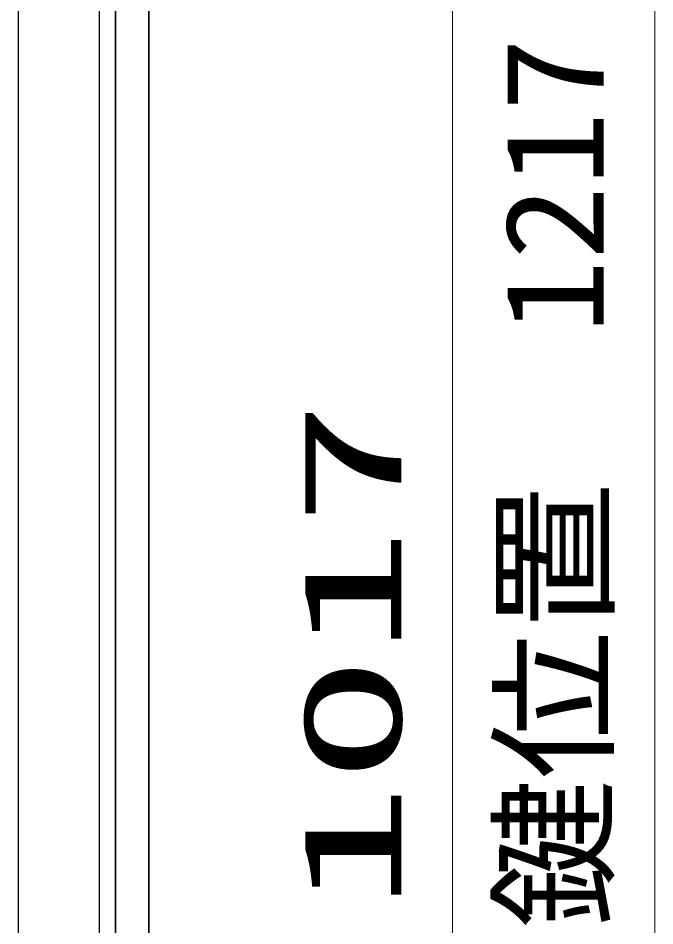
# Model space of a CAD drawing. Units: millimetres on the paper. Extents: x -305 to 305, y -152 to 152.
# Drawn here: x 56.78 to 72.51, y -87.68 to -65.26 of the extents above; entities that cross this region are included whole.
import ezdxf
from ezdxf.enums import TextEntityAlignment as Align

# ---------------------------------------------------------------- set-up
doc = ezdxf.new("R2010")
doc.units = ezdxf.units.MM
doc.layers.add('0-3_S1', color=7, linetype='Continuous', lineweight=9)
doc.styles.add('ＭＳ ゴシック', font='')
doc.styles.get('ＭＳ ゴシック').set_extended_font_data('MS Gothic')

msp = doc.modelspace()

# ---------------------------------------------------------------- linework, layer by layer
at = {"layer": '0-3_S1'}
for p, q in [((72.513, -47.392), (72.513, -108.242)), ((67.513, -57.392), (67.513, -108.242)), ((56.791, -65.292), (56.785, -65.292)), ((58.791, -65.292), (58.785, -65.292)), ((59.195, -65.292), (59.18, -65.292)), ((60.02, -65.292), (60.005, -65.292)), ((56.791, -65.492), (56.785, -65.492)), ((56.791, -65.692), (56.785, -65.692)), ((58.791, -65.492), (58.785, -65.492)), ((58.791, -65.692), (58.785, -65.692)), ((59.195, -65.492), (59.18, -65.492)), ((59.195, -65.692), (59.18, -65.692)), ((60.02, -65.492), (60.005, -65.492)), ((60.02, -65.692), (60.005, -65.692)), ((56.791, -65.892), (56.785, -65.892)), ((58.791, -65.892), (58.785, -65.892)), ((59.195, -65.892), (59.18, -65.892)), ((60.02, -65.892), (60.005, -65.892)), ((56.791, -66.092), (56.785, -66.092)), ((58.791, -66.092), (58.785, -66.092)), ((59.195, -66.092), (59.18, -66.092)), ((60.02, -66.092), (60.005, -66.092)), ((56.791, -66.292), (56.785, -66.292)), ((58.791, -66.292), (58.785, -66.292)), ((59.195, -66.292), (59.18, -66.292)), ((60.02, -66.292), (60.005, -66.292)), ((56.791, -66.492), (56.785, -66.492)), ((58.791, -66.492), (58.785, -66.492)), ((59.195, -66.492), (59.18, -66.492)), ((60.02, -66.492), (60.005, -66.492)), ((56.791, -66.692), (56.785, -66.692)), ((58.791, -66.692), (58.785, -66.692)), ((59.195, -66.692), (59.18, -66.692)), ((60.02, -66.692), (60.005, -66.692)), ((56.791, -66.892), (56.785, -66.892)), ((58.791, -66.892), (58.785, -66.892)), ((59.195, -66.892), (59.18, -66.892)), ((60.02, -66.892), (60.005, -66.892)), ((56.791, -67.092), (56.785, -67.092)), ((58.791, -67.092), (58.785, -67.092)), ((59.195, -67.092), (59.18, -67.092)), ((60.02, -67.092), (60.005, -67.092)), ((56.791, -67.292), (56.785, -67.292)), ((58.791, -67.292), (58.785, -67.292)), ((59.195, -67.292), (59.18, -67.292)), ((60.02, -67.292), (60.005, -67.292)), ((56.791, -67.492), (56.785, -67.492)), ((56.791, -67.692), (56.785, -67.692)), ((58.791, -67.492), (58.785, -67.492)), ((58.791, -67.692), (58.785, -67.692)), ((59.195, -67.492), (59.18, -67.492)), ((59.195, -67.692), (59.18, -67.692)), ((60.02, -67.492), (60.005, -67.492)), ((60.02, -67.692), (60.005, -67.692)), ((56.791, -67.892), (56.785, -67.892)), ((58.791, -67.892), (58.785, -67.892)), ((59.195, -67.892), (59.18, -67.892)), ((60.02, -67.892), (60.005, -67.892)), ((56.791, -68.092), (56.785, -68.092)), ((58.791, -68.092), (58.785, -68.092)), ((59.195, -68.092), (59.18, -68.092)), ((60.02, -68.092), (60.005, -68.092)), ((56.791, -68.292), (56.785, -68.292)), ((58.791, -68.292), (58.785, -68.292)), ((59.195, -68.292), (59.18, -68.292)), ((60.02, -68.292), (60.005, -68.292)), ((56.791, -68.492), (56.785, -68.492)), ((58.791, -68.492), (58.785, -68.492)), ((59.195, -68.492), (59.18, -68.492)), ((60.02, -68.492), (60.005, -68.492)), ((56.791, -68.692), (56.785, -68.692)), ((58.791, -68.692), (58.785, -68.692)), ((59.195, -68.692), (59.18, -68.692)), ((60.02, -68.692), (60.005, -68.692)), ((56.791, -68.892), (56.785, -68.892)), ((58.791, -68.892), (58.785, -68.892)), ((59.195, -68.892), (59.18, -68.892)), ((60.02, -68.892), (60.005, -68.892)), ((56.791, -69.092), (56.785, -69.092)), ((58.791, -69.092), (58.785, -69.092)), ((59.195, -69.092), (59.18, -69.092)), ((60.02, -69.092), (60.005, -69.092)), ((56.791, -69.292), (56.785, -69.292)), ((56.791, -69.492), (56.785, -69.492)), ((58.791, -69.292), (58.785, -69.292)), ((58.791, -69.492), (58.785, -69.492)), ((59.195, -69.292), (59.18, -69.292)), ((59.195, -69.492), (59.18, -69.492)), ((60.02, -69.292), (60.005, -69.292)), ((60.02, -69.492), (60.005, -69.492)), ((56.791, -69.692), (56.785, -69.692)), ((58.791, -69.692), (58.785, -69.692)), ((59.195, -69.692), (59.18, -69.692)), ((60.02, -69.692), (60.005, -69.692)), ((56.791, -69.892), (56.785, -69.892)), ((58.791, -69.892), (58.785, -69.892)), ((59.195, -69.892), (59.18, -69.892)), ((60.02, -69.892), (60.005, -69.892)), ((56.791, -70.092), (56.785, -70.092)), ((58.791, -70.092), (58.785, -70.092)), ((59.195, -70.092), (59.18, -70.092)), ((60.02, -70.092), (60.005, -70.092)), ((56.791, -70.292), (56.785, -70.292)), ((58.791, -70.292), (58.785, -70.292)), ((59.195, -70.292), (59.18, -70.292)), ((60.02, -70.292), (60.005, -70.292)), ((56.791, -70.492), (56.785, -70.492)), ((58.791, -70.492), (58.785, -70.492)), ((59.195, -70.492), (59.18, -70.492)), ((60.02, -70.492), (60.005, -70.492)), ((56.791, -70.692), (56.785, -70.692)), ((58.791, -70.692), (58.785, -70.692)), ((59.195, -70.692), (59.18, -70.692)), ((60.02, -70.692), (60.005, -70.692)), ((56.791, -70.892), (56.785, -70.892)), ((58.791, -70.892), (58.785, -70.892)), ((59.195, -70.892), (59.18, -70.892)), ((60.02, -70.892), (60.005, -70.892)), ((56.791, -71.092), (56.785, -71.092)), ((56.791, -71.292), (56.785, -71.292)), ((58.791, -71.092), (58.785, -71.092)), ((58.791, -71.292), (58.785, -71.292)), ((59.195, -71.092), (59.18, -71.092)), ((59.195, -71.292), (59.18, -71.292)), ((60.02, -71.092), (60.005, -71.092)), ((60.02, -71.292), (60.005, -71.292)), ((56.791, -71.492), (56.785, -71.492)), ((58.791, -71.492), (58.785, -71.492)), ((59.195, -71.492), (59.18, -71.492)), ((60.02, -71.492), (60.005, -71.492)), ((56.791, -71.692), (56.785, -71.692)), ((58.791, -71.692), (58.785, -71.692)), ((59.195, -71.692), (59.18, -71.692)), ((60.02, -71.692), (60.005, -71.692)), ((56.791, -71.892), (56.785, -71.892)), ((58.791, -71.892), (58.785, -71.892)), ((59.195, -71.892), (59.18, -71.892)), ((60.02, -71.892), (60.005, -71.892)), ((56.791, -72.092), (56.785, -72.092)), ((58.791, -72.092), (58.785, -72.092)), ((59.195, -72.092), (59.18, -72.092)), ((60.02, -72.092), (60.005, -72.092)), ((56.791, -72.292), (56.785, -72.292)), ((58.791, -72.292), (58.785, -72.292)), ((59.195, -72.292), (59.18, -72.292)), ((60.02, -72.292), (60.005, -72.292)), ((56.791, -72.492), (56.785, -72.492)), ((58.791, -72.492), (58.785, -72.492)), ((59.195, -72.492), (59.18, -72.492)), ((60.02, -72.492), (60.005, -72.492)), ((56.791, -72.692), (56.785, -72.692)), ((58.791, -72.692), (58.785, -72.692)), ((59.195, -72.692), (59.18, -72.692)), ((60.02, -72.692), (60.005, -72.692)), ((56.791, -72.892), (56.785, -72.892)), ((58.791, -72.892), (58.785, -72.892)), ((59.195, -72.892), (59.18, -72.892)), ((60.02, -72.892), (60.005, -72.892)), ((56.791, -73.092), (56.785, -73.092)), ((56.791, -73.292), (56.785, -73.292)), ((58.791, -73.092), (58.785, -73.092)), ((58.791, -73.292), (58.785, -73.292)), ((59.195, -73.092), (59.18, -73.092)), ((59.195, -73.292), (59.18, -73.292)), ((60.02, -73.092), (60.005, -73.092)), ((60.02, -73.292), (60.005, -73.292)), ((56.791, -73.492), (56.785, -73.492)), ((58.791, -73.492), (58.785, -73.492)), ((59.195, -73.492), (59.18, -73.492)), ((60.02, -73.492), (60.005, -73.492)), ((56.791, -73.692), (56.785, -73.692)), ((58.791, -73.692), (58.785, -73.692)), ((59.195, -73.692), (59.18, -73.692)), ((60.02, -73.692), (60.005, -73.692)), ((56.791, -73.892), (56.785, -73.892)), ((58.791, -73.892), (58.785, -73.892)), ((59.195, -73.892), (59.18, -73.892)), ((60.02, -73.892), (60.005, -73.892)), ((56.791, -74.092), (56.785, -74.092)), ((58.791, -74.092), (58.785, -74.092)), ((59.195, -74.092), (59.18, -74.092)), ((60.02, -74.092), (60.005, -74.092)), ((56.791, -74.292), (56.785, -74.292)), ((58.791, -74.292), (58.785, -74.292)), ((59.195, -74.292), (59.18, -74.292)), ((60.02, -74.292), (60.005, -74.292)), ((56.791, -74.492), (56.785, -74.492)), ((58.791, -74.492), (58.785, -74.492)), ((59.195, -74.492), (59.18, -74.492)), ((60.02, -74.492), (60.005, -74.492)), ((56.791, -74.692), (56.785, -74.692)), ((58.791, -74.692), (58.785, -74.692)), ((59.195, -74.692), (59.18, -74.692)), ((60.02, -74.692), (60.005, -74.692)), ((56.791, -74.892), (56.785, -74.892)), ((56.791, -75.092), (56.785, -75.092)), ((58.791, -74.892), (58.785, -74.892)), ((58.791, -75.092), (58.785, -75.092)), ((59.195, -74.892), (59.18, -74.892)), ((59.195, -75.092), (59.18, -75.092)), ((60.02, -74.892), (60.005, -74.892)), ((60.02, -75.092), (60.005, -75.092)), ((56.791, -75.292), (56.785, -75.292)), ((58.791, -75.292), (58.785, -75.292)), ((59.195, -75.292), (59.18, -75.292)), ((60.02, -75.292), (60.005, -75.292)), ((56.791, -75.492), (56.785, -75.492)), ((58.791, -75.492), (58.785, -75.492)), ((59.195, -75.492), (59.18, -75.492)), ((60.02, -75.492), (60.005, -75.492)), ((56.791, -75.692), (56.785, -75.692)), ((58.791, -75.692), (58.785, -75.692)), ((59.195, -75.692), (59.18, -75.692)), ((60.02, -75.692), (60.005, -75.692)), ((56.791, -75.892), (56.785, -75.892)), ((58.791, -75.892), (58.785, -75.892)), ((59.195, -75.892), (59.18, -75.892)), ((60.02, -75.892), (60.005, -75.892)), ((56.791, -76.092), (56.785, -76.092)), ((58.791, -76.092), (58.785, -76.092)), ((59.195, -76.092), (59.18, -76.092)), ((60.02, -76.092), (60.005, -76.092)), ((56.791, -76.292), (56.785, -76.292)), ((58.791, -76.292), (58.785, -76.292)), ((59.195, -76.292), (59.18, -76.292)), ((60.02, -76.292), (60.005, -76.292)), ((56.791, -76.492), (56.785, -76.492)), ((58.791, -76.492), (58.785, -76.492)), ((59.195, -76.492), (59.18, -76.492)), ((60.02, -76.492), (60.005, -76.492)), ((56.791, -76.692), (56.785, -76.692)), ((56.791, -76.892), (56.785, -76.892)), ((58.791, -76.692), (58.785, -76.692)), ((58.791, -76.892), (58.785, -76.892)), ((59.195, -76.692), (59.18, -76.692)), ((59.195, -76.892), (59.18, -76.892)), ((60.02, -76.692), (60.005, -76.692)), ((60.02, -76.892), (60.005, -76.892)), ((56.791, -77.092), (56.785, -77.092)), ((58.791, -77.092), (58.785, -77.092)), ((59.195, -77.092), (59.18, -77.092)), ((60.02, -77.092), (60.005, -77.092)), ((56.791, -77.292), (56.785, -77.292)), ((58.791, -77.292), (58.785, -77.292)), ((59.195, -77.292), (59.18, -77.292)), ((60.02, -77.292), (60.005, -77.292)), ((56.791, -77.492), (56.785, -77.492)), ((58.791, -77.492), (58.785, -77.492)), ((59.195, -77.492), (59.18, -77.492)), ((60.02, -77.492), (60.005, -77.492)), ((56.791, -77.692), (56.785, -77.692)), ((58.791, -77.692), (58.785, -77.692)), ((59.195, -77.692), (59.18, -77.692)), ((60.02, -77.692), (60.005, -77.692)), ((56.791, -77.892), (56.785, -77.892)), ((58.791, -77.892), (58.785, -77.892)), ((59.195, -77.892), (59.18, -77.892)), ((60.02, -77.892), (60.005, -77.892)), ((56.791, -78.092), (56.785, -78.092)), ((58.791, -78.092), (58.785, -78.092)), ((59.195, -78.092), (59.18, -78.092)), ((60.02, -78.092), (60.005, -78.092)), ((56.791, -78.292), (56.785, -78.292)), ((58.791, -78.292), (58.785, -78.292)), ((59.195, -78.292), (59.18, -78.292)), ((60.02, -78.292), (60.005, -78.292)), ((56.791, -78.492), (56.785, -78.492)), ((56.791, -78.692), (56.785, -78.692)), ((58.791, -78.492), (58.785, -78.492)), ((58.791, -78.692), (58.785, -78.692)), ((59.195, -78.492), (59.18, -78.492)), ((59.195, -78.692), (59.18, -78.692)), ((60.02, -78.492), (60.005, -78.492)), ((60.02, -78.692), (60.005, -78.692)), ((56.791, -78.892), (56.785, -78.892)), ((58.791, -78.892), (58.785, -78.892)), ((59.195, -78.892), (59.18, -78.892)), ((60.02, -78.892), (60.005, -78.892)), ((56.791, -79.092), (56.785, -79.092)), ((58.791, -79.092), (58.785, -79.092)), ((59.195, -79.092), (59.18, -79.092)), ((60.02, -79.092), (60.005, -79.092)), ((56.791, -79.292), (56.785, -79.292)), ((58.791, -79.292), (58.785, -79.292)), ((59.195, -79.292), (59.18, -79.292)), ((60.02, -79.292), (60.005, -79.292)), ((56.791, -79.492), (56.785, -79.492)), ((58.791, -79.492), (58.785, -79.492)), ((59.195, -79.492), (59.18, -79.492)), ((60.02, -79.492), (60.005, -79.492)), ((56.791, -79.692), (56.785, -79.692)), ((58.791, -79.692), (58.785, -79.692)), ((59.195, -79.692), (59.18, -79.692)), ((60.02, -79.692), (60.005, -79.692)), ((56.791, -79.892), (56.785, -79.892)), ((58.791, -79.892), (58.785, -79.892)), ((59.195, -79.892), (59.18, -79.892)), ((60.02, -79.892), (60.005, -79.892)), ((56.791, -80.092), (56.785, -80.092)), ((58.791, -80.092), (58.785, -80.092)), ((59.195, -80.092), (59.18, -80.092)), ((60.02, -80.092), (60.005, -80.092)), ((56.791, -80.292), (56.785, -80.292)), ((58.791, -80.292), (58.785, -80.292)), ((59.195, -80.292), (59.18, -80.292)), ((60.02, -80.292), (60.005, -80.292)), ((56.791, -80.492), (56.785, -80.492)), ((56.791, -80.692), (56.785, -80.692)), ((58.791, -80.492), (58.785, -80.492)), ((58.791, -80.692), (58.785, -80.692)), ((59.195, -80.492), (59.18, -80.492)), ((59.195, -80.692), (59.18, -80.692)), ((60.02, -80.492), (60.005, -80.492)), ((60.02, -80.692), (60.005, -80.692)), ((56.791, -80.892), (56.785, -80.892)), ((58.791, -80.892), (58.785, -80.892)), ((59.195, -80.892), (59.18, -80.892)), ((60.02, -80.892), (60.005, -80.892)), ((56.791, -81.092), (56.785, -81.092)), ((58.791, -81.092), (58.785, -81.092)), ((59.195, -81.092), (59.18, -81.092)), ((60.02, -81.092), (60.005, -81.092)), ((56.791, -81.292), (56.785, -81.292)), ((58.791, -81.292), (58.785, -81.292)), ((59.195, -81.292), (59.18, -81.292)), ((60.02, -81.292), (60.005, -81.292)), ((56.791, -81.492), (56.785, -81.492)), ((58.791, -81.492), (58.785, -81.492)), ((59.195, -81.492), (59.18, -81.492)), ((60.02, -81.492), (60.005, -81.492)), ((56.791, -81.692), (56.785, -81.692)), ((58.791, -81.692), (58.785, -81.692)), ((59.195, -81.692), (59.18, -81.692)), ((60.02, -81.692), (60.005, -81.692)), ((56.791, -81.892), (56.785, -81.892)), ((58.791, -81.892), (58.785, -81.892)), ((59.195, -81.892), (59.18, -81.892)), ((60.02, -81.892), (60.005, -81.892)), ((56.791, -82.092), (56.785, -82.092)), ((58.791, -82.092), (58.785, -82.092)), ((59.195, -82.092), (59.18, -82.092)), ((60.02, -82.092), (60.005, -82.092)), ((56.791, -82.292), (56.785, -82.292)), ((56.791, -82.492), (56.785, -82.492)), ((58.791, -82.292), (58.785, -82.292)), ((58.791, -82.492), (58.785, -82.492)), ((59.195, -82.292), (59.18, -82.292)), ((59.195, -82.492), (59.18, -82.492)), ((60.02, -82.292), (60.005, -82.292)), ((60.02, -82.492), (60.005, -82.492)), ((56.791, -82.692), (56.785, -82.692)), ((58.791, -82.692), (58.785, -82.692)), ((59.195, -82.692), (59.18, -82.692)), ((60.02, -82.692), (60.005, -82.692)), ((56.791, -82.892), (56.785, -82.892)), ((58.791, -82.892), (58.785, -82.892)), ((59.195, -82.892), (59.18, -82.892)), ((60.02, -82.892), (60.005, -82.892)), ((56.791, -83.092), (56.785, -83.092)), ((58.791, -83.092), (58.785, -83.092)), ((59.195, -83.092), (59.18, -83.092)), ((60.02, -83.092), (60.005, -83.092)), ((56.791, -83.292), (56.785, -83.292)), ((58.791, -83.292), (58.785, -83.292)), ((59.195, -83.292), (59.18, -83.292)), ((60.02, -83.292), (60.005, -83.292)), ((56.791, -83.492), (56.785, -83.492)), ((58.791, -83.492), (58.785, -83.492)), ((59.195, -83.492), (59.18, -83.492)), ((60.02, -83.492), (60.005, -83.492)), ((56.791, -83.692), (56.785, -83.692)), ((58.791, -83.692), (58.785, -83.692)), ((59.195, -83.692), (59.18, -83.692)), ((60.02, -83.692), (60.005, -83.692)), ((56.791, -83.892), (56.785, -83.892)), ((58.791, -83.892), (58.785, -83.892)), ((59.195, -83.892), (59.18, -83.892)), ((60.02, -83.892), (60.005, -83.892)), ((56.791, -84.092), (56.785, -84.092)), ((56.791, -84.292), (56.785, -84.292)), ((58.791, -84.092), (58.785, -84.092)), ((58.791, -84.292), (58.785, -84.292)), ((59.195, -84.092), (59.18, -84.092)), ((59.195, -84.292), (59.18, -84.292)), ((60.02, -84.092), (60.005, -84.092)), ((60.02, -84.292), (60.005, -84.292)), ((56.791, -84.492), (56.785, -84.492)), ((58.791, -84.492), (58.785, -84.492)), ((59.195, -84.492), (59.18, -84.492)), ((60.02, -84.492), (60.005, -84.492)), ((56.791, -84.692), (56.785, -84.692)), ((58.791, -84.692), (58.785, -84.692)), ((59.195, -84.692), (59.18, -84.692)), ((60.02, -84.692), (60.005, -84.692)), ((56.791, -84.892), (56.785, -84.892)), ((58.791, -84.892), (58.785, -84.892)), ((59.195, -84.892), (59.18, -84.892)), ((60.02, -84.892), (60.005, -84.892)), ((56.791, -85.092), (56.785, -85.092)), ((58.791, -85.092), (58.785, -85.092)), ((59.195, -85.092), (59.18, -85.092)), ((60.02, -85.092), (60.005, -85.092)), ((56.791, -85.292), (56.785, -85.292)), ((58.791, -85.292), (58.785, -85.292)), ((59.195, -85.292), (59.18, -85.292)), ((60.02, -85.292), (60.005, -85.292)), ((56.791, -85.492), (56.785, -85.492)), ((58.791, -85.492), (58.785, -85.492)), ((59.195, -85.492), (59.18, -85.492)), ((60.02, -85.492), (60.005, -85.492)), ((56.791, -85.692), (56.785, -85.692)), ((58.791, -85.692), (58.785, -85.692)), ((59.195, -85.692), (59.18, -85.692)), ((60.02, -85.692), (60.005, -85.692)), ((56.791, -85.892), (56.785, -85.892)), ((56.791, -86.092), (56.785, -86.092)), ((58.791, -85.892), (58.785, -85.892)), ((58.791, -86.092), (58.785, -86.092)), ((59.195, -85.892), (59.18, -85.892)), ((59.195, -86.092), (59.18, -86.092)), ((60.02, -85.892), (60.005, -85.892)), ((60.02, -86.092), (60.005, -86.092)), ((56.791, -86.292), (56.785, -86.292)), ((58.791, -86.292), (58.785, -86.292)), ((59.195, -86.292), (59.18, -86.292)), ((60.02, -86.292), (60.005, -86.292)), ((56.791, -86.492), (56.785, -86.492)), ((58.791, -86.492), (58.785, -86.492)), ((59.195, -86.492), (59.18, -86.492)), ((60.02, -86.492), (60.005, -86.492)), ((56.791, -86.692), (56.785, -86.692)), ((58.791, -86.692), (58.785, -86.692)), ((59.195, -86.692), (59.18, -86.692)), ((60.02, -86.692), (60.005, -86.692)), ((56.791, -86.892), (56.785, -86.892)), ((58.791, -86.892), (58.785, -86.892)), ((59.195, -86.892), (59.18, -86.892)), ((60.02, -86.892), (60.005, -86.892)), ((56.791, -87.092), (56.785, -87.092)), ((58.791, -87.092), (58.785, -87.092)), ((59.195, -87.092), (59.18, -87.092)), ((60.02, -87.092), (60.005, -87.092)), ((56.791, -87.292), (56.785, -87.292)), ((58.791, -87.292), (58.785, -87.292)), ((59.195, -87.292), (59.18, -87.292)), ((60.02, -87.292), (60.005, -87.292)), ((56.791, -87.492), (56.785, -87.492)), ((58.791, -87.492), (58.785, -87.492)), ((59.195, -87.492), (59.18, -87.492)), ((60.02, -87.492), (60.005, -87.492))]:
    msp.add_line(p, q, dxfattribs=at)
for points in [[(59.18, -8.242), (59.18, -108.992), (59.195, -108.992), (59.195, -8.242)], [(60.005, -8.734), (60.005, -108.992), (60.02, -108.992), (60.02, -8.734)], [(58.785, -12.892), (58.785, -107.392), (58.791, -107.392), (58.791, -12.892)], [(56.791, -107.392), (56.791, -64.729), (56.785, -64.729), (56.785, -107.392)]]:
    msp.add_lwpolyline(points, close=True, dxfattribs=at)

# ---------------------------------------------------------------- texts
at = {"layer": '0-3_S1', "style": 'ＭＳ ゴシック'}
for s, width, p in [('鍵位置\u30001217', 1.1, (71.983, -87.723)), ('1017', 1.9, (66.983, -87.315))]:
    msp.add_text(s, height=2.444, rotation=90, dxfattribs=dict(at, width=width)).set_placement(p, align=Align.BOTTOM_LEFT)

doc.saveas('drawing.dxf')
